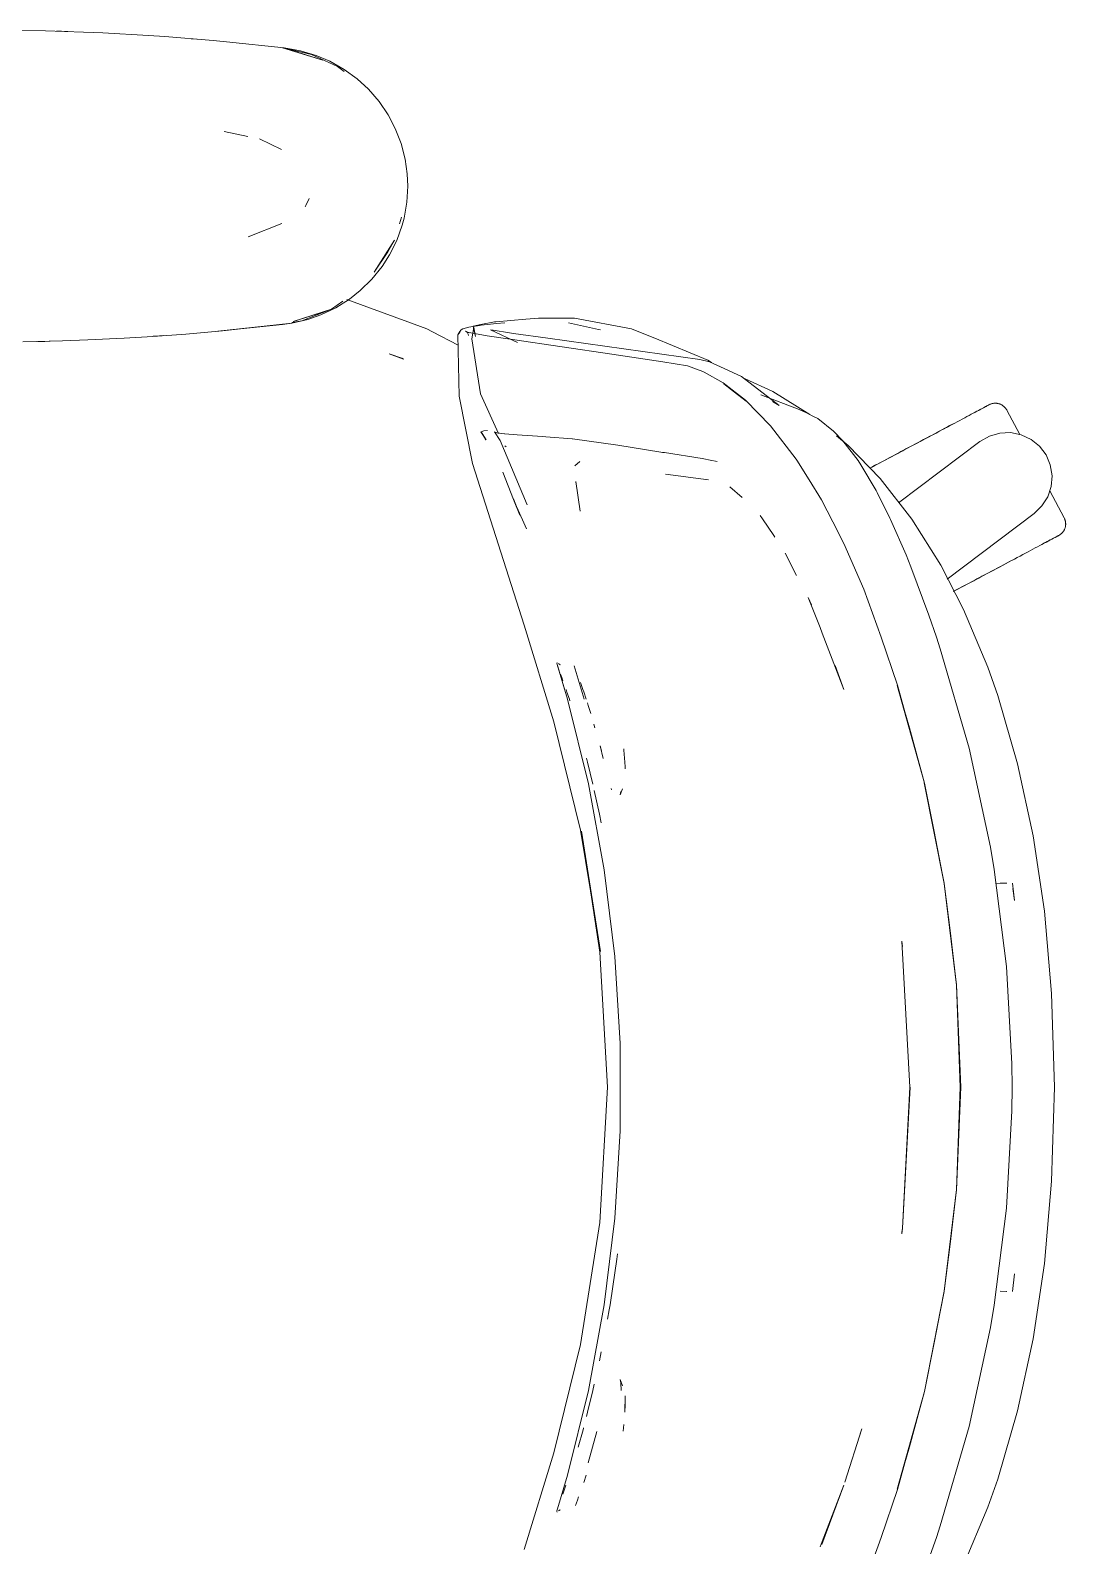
# Model space of a CAD drawing. Header units: millimetres. Extents: x 90978 to 295199, y -4084 to 97293.
# Drawn here: x 200074.1 to 200395.6, y 32614.6 to 33085.3 of the extents above; entities that cross this region are included whole.
import ezdxf

# ---------------------------------------------------------------- set-up
doc = ezdxf.new("R2010")
doc.units = ezdxf.units.MM
doc.header["$MEASUREMENT"] = 0
doc.layers.add('G-IMPT', color=8, linetype='CONTINUOUS', lineweight=9)
doc.layers.add('I-FURN', color=8, linetype='CONTINUOUS', lineweight=9)

msp = doc.modelspace()

# ---------------------------------------------------------------- linework, layer by layer
at = {"layer": 'G-IMPT'}
for p, q in [((200070.39, 33085.33), (200078.81, 33085.16)), ((200090.57, 33084.77), (200078.81, 33085.16)), ((200083.75, 33085.02), (200082.25, 33085.04)), ((200085.68, 33084.91), (200083.75, 33085.02)), ((200090.57, 33084.77), (200096.59, 33084.52)), ((200110.73, 33083.71), (200096.59, 33084.52)), ((200115.82, 33083.38), (200110.73, 33083.71)), ((200115.82, 33083.38), (200130.87, 33082.14)), ((200124, 33082.73), (200125.68, 33082.57)), ((200130.87, 33082.14), (200135, 33081.79)), ((200135, 33081.79), (200152.93, 33079.89)), ((200152.42, 33079.89), (200164.88, 33076.05)), ((200152.42, 33079.89), (200155.73, 33078.97)), ((200152.93, 33079.89), (200157.97, 33078.99)), ((200161.39, 33077.84), (200152.98, 33079.76)), ((200164.88, 33076.05), (200155.73, 33078.97)), ((200162.84, 33077.52), (200157.97, 33078.99)), ((200161.39, 33077.84), (200169.45, 33074.11)), ((200167.08, 33075.71), (200162.84, 33077.52)), ((200167.08, 33075.71), (200171.52, 33073.2)), ((200171.56, 33072.51), (200169.45, 33074.11)), ((200175.6, 33070.21), (200171.52, 33073.2)), ((200175.6, 33070.21), (200179.04, 33067.04)), ((200182.36, 33063.21), (200179.04, 33067.04)), ((200185.19, 33059.04), (200182.36, 33063.21)), ((200185.19, 33059.04), (200187.38, 33054.87)), ((200134.22, 33053.92), (200141.65, 33052.34)), ((200187.38, 33054.87), (200189.21, 33050.16)), ((200152.05, 33048.31), (200145.26, 33051.58)), ((200190.48, 33045.3), (200189.21, 33050.16)), ((200190.48, 33045.3), (200191.12, 33040.78)), ((200191.29, 33036.93), (200191.12, 33040.78)), ((200191.29, 33036.93), (200191, 33031.89)), ((200159.67, 33030.89), (200159.37, 33030.44)), ((200160.68, 33033.11), (200159.67, 33030.89)), ((200191, 33031.89), (200190.12, 33026.95)), ((200141.71, 33021.22), (200152.14, 33025.36)), ((200187.84, 33020.04), (200189.55, 33024.82)), ((200188.75, 33025.25), (200189.37, 33027.28)), ((200190.12, 33026.95), (200189.55, 33024.82)), ((200187.2, 33020.14), (200180.87, 33010.19)), ((200187.2, 33020.14), (200185.04, 33016.46)), ((200187.84, 33020.04), (200185.6, 33015.53)), ((200185.04, 33016.46), (200180.87, 33010.19)), ((200185.6, 33015.53), (200183.34, 33011.99)), ((200180.15, 33008.01), (200183.34, 33011.99)), ((200180.15, 33008.01), (200176.54, 33004.46)), ((200167.59, 32998.72), (200171.16, 33001.14)), ((200168.91, 32999.11), (200173.23, 33001.84)), ((200172.34, 33001.72), (200191.28, 32994.78)), ((200176.54, 33004.46), (200173.23, 33001.84)), ((200167.59, 32998.72), (200155.73, 32994.9)), ((200164.88, 32997.81), (200155.73, 32994.9)), ((200158.37, 32995.11), (200167.59, 32998.72)), ((200164.33, 32996.92), (200160.2, 32995.47)), ((200168.91, 32999.11), (200164.33, 32996.92)), ((200167.59, 32998.72), (200164.88, 32997.81)), ((200133.8, 32991.96), (200122.4, 32990.98)), ((200155.23, 32994.32), (200132.28, 32991.86)), ((200132.28, 32991.86), (200152.42, 32993.98)), ((200155.23, 32994.32), (200133.8, 32991.96)), ((200155.23, 32994.32), (200152.42, 32993.98)), ((200155.23, 32994.32), (200160.2, 32995.47)), ((200155.31, 32994.53), (200158.37, 32995.11)), ((200191.28, 32994.78), (200197.25, 32992.59)), ((200199.01, 32991.66), (200197.25, 32992.59)), ((200206.91, 32987.52), (200199.01, 32991.66)), ((200206.85, 32990.71), (200207.46, 32991.75)), ((200207.33, 32991.12), (200207.46, 32991.75)), ((200207.33, 32991.12), (200207.43, 32991.67)), ((200207.46, 32991.75), (200207.43, 32991.67)), ((200207.83, 32992.24), (200207.46, 32991.75)), ((200208.37, 32992.56), (200207.83, 32992.24)), ((200208.37, 32992.56), (200210.23, 32993.11)), ((200209.72, 32991.52), (200209.22, 32991.91)), ((200210.32, 32991.35), (200209.22, 32991.91)), ((200210.32, 32991.35), (200209.7, 32991.52)), ((200209.7, 32991.52), (200215.96, 32990.42)), ((200209.72, 32991.52), (200210.04, 32990.98)), ((200213.51, 32993.65), (200210.23, 32993.11)), ((200211.83, 32993.05), (200211.15, 32989.47)), ((200213.92, 32993.91), (200211.6, 32993.46)), ((200212.32, 32990.18), (200211.6, 32993.46)), ((200212.32, 32990.18), (200211.83, 32993.05)), ((200213.51, 32993.65), (200214.12, 32993.72)), ((200218.17, 32994.72), (200213.92, 32993.91)), ((200214.12, 32993.72), (200218.81, 32994.24)), ((200216.93, 32992.32), (200225.34, 32988.33)), ((200216.93, 32992.32), (200217.8, 32992.18)), ((200222.82, 32991.35), (200217.8, 32992.18)), ((200218.64, 32994.76), (200218.17, 32994.72)), ((200218.64, 32994.76), (200227.97, 32995.56)), ((200218.81, 32994.24), (200221.4, 32994.45)), ((200227.97, 32995.56), (200231.92, 32995.91)), ((200236.09, 32995.9), (200231.92, 32995.91)), ((200243.06, 32995.88), (200236.09, 32995.9)), ((200241.19, 32994.47), (200250.5, 32992.42)), ((200243.06, 32995.88), (200260.75, 32992.64)), ((200250.5, 32992.42), (200251.08, 32992.27)), ((200260.75, 32992.64), (200264.61, 32991.04)), ((200071.75, 32988.56), (200084.06, 32988.86)), ((200078.53, 32988.7), (200076.4, 32988.7)), ((200080.19, 32988.78), (200078.53, 32988.7)), ((200091.93, 32989.15), (200084.06, 32988.86)), ((200091.93, 32989.15), (200103.24, 32989.69)), ((200112.11, 32990.25), (200103.24, 32989.69)), ((200112.11, 32990.25), (200122.4, 32990.98)), ((200114.15, 32990.39), (200112.25, 32990.3)), ((200114.15, 32990.39), (200115.57, 32990.52)), ((200207.23, 32971.72), (200206.85, 32990.71)), ((200210.12, 32990.48), (200210.04, 32990.98)), ((200213.86, 32972.42), (200211.15, 32989.47)), ((200215.96, 32990.42), (200223.81, 32989.3)), ((200222.82, 32991.35), (200224.12, 32991.13)), ((200223.81, 32989.3), (200254.69, 32984.75)), ((200234.78, 32989.69), (200224.12, 32991.13)), ((200234.78, 32989.69), (200282, 32983.02)), ((200267.98, 32989.65), (200264.61, 32991.04)), ((200284.43, 32982.86), (200267.98, 32989.65)), ((200189.97, 32983.18), (200185.51, 32984.82)), ((200185.51, 32984.82), (200189.39, 32983.44)), ((200189.97, 32983.18), (200189.39, 32983.44)), ((200254.69, 32984.75), (200270.46, 32982.36)), ((200278.13, 32981.06), (200270.46, 32982.36)), ((200282, 32983.02), (200284.99, 32982.37)), ((200285.6, 32982.09), (200284.43, 32982.86)), ((200288.35, 32980.8), (200284.99, 32982.37)), ((200278.13, 32981.06), (200282.92, 32979.3)), ((200283.34, 32979.09), (200282.92, 32979.3)), ((200289.17, 32975.8), (200283.34, 32979.09)), ((200288.35, 32980.8), (200294.87, 32977.76)), ((200306.58, 32968.82), (200294.87, 32977.76)), ((200289.17, 32975.8), (200296.14, 32970.38)), ((200296.35, 32970.08), (200289.4, 32975.47)), ((200289.4, 32975.47), (200292.78, 32972.88)), ((200296.35, 32970.08), (200292.78, 32972.88)), ((200296.06, 32977.1), (200304.69, 32973.12)), ((200304.69, 32973.12), (200316.14, 32965.99)), ((200207.23, 32971.72), (200211.43, 32950.77)), ((200213.86, 32972.42), (200219.47, 32960.07)), ((200303.88, 32962.48), (200296.14, 32970.38)), ((200300.92, 32972.06), (200312.83, 32967.55)), ((200306.58, 32968.82), (200304.55, 32969.99)), ((200315.06, 32966.47), (200312.83, 32967.55)), ((200317.49, 32965.3), (200315.06, 32966.47)), ((200318.63, 32964.69), (200317.49, 32965.3)), ((200318.63, 32964.69), (200323.49, 32960.82)), ((200214, 32960.6), (200214.07, 32960.62)), ((200214, 32960.6), (200215.59, 32958.13)), ((200214.94, 32960.89), (200214.07, 32960.62)), ((200215.59, 32958.13), (200214.07, 32960.62)), ((200214.07, 32960.62), (200215.55, 32958.15)), ((200216.05, 32961.03), (200214.94, 32960.89)), ((200218.93, 32960.31), (200218.21, 32960.59)), ((200218.21, 32960.59), (200219.97, 32957.92)), ((200218.93, 32960.31), (200218.94, 32960.3)), ((200221.32, 32960), (200218.94, 32960.3)), ((200221.32, 32960), (200221.4, 32960)), ((200225.28, 32959.7), (200221.4, 32960)), ((200233.14, 32959.14), (200225.28, 32959.7)), ((200234.12, 32959.07), (200233.14, 32959.14)), ((200242.37, 32958.45), (200234.12, 32959.07)), ((200303.88, 32962.48), (200311.9, 32952.05)), ((200323.49, 32960.82), (200326.39, 32957.8)), ((200328.06, 32956.38), (200324.39, 32959.38)), ((200219.97, 32957.92), (200228.4, 32937.95)), ((200221.42, 32956.21), (200221.86, 32955.94)), ((200242.37, 32958.45), (200242.45, 32958.44)), ((200256.52, 32956.41), (200242.45, 32958.44)), ((200256.52, 32956.41), (200269.87, 32954.3)), ((200269.87, 32954.3), (200270.38, 32954.21)), ((200270.99, 32954.12), (200270.38, 32954.21)), ((200270.99, 32954.12), (200282.72, 32952.32)), ((200326.39, 32957.8), (200331.1, 32951.67)), ((200328.06, 32956.38), (200338.02, 32946.09)), ((200227.42, 32900.53), (200211.43, 32950.77)), ((200243.11, 32950.06), (200244.75, 32951.34)), ((200282.72, 32952.32), (200283.19, 32952.24)), ((200285.17, 32951.82), (200283.19, 32952.24)), ((200287.33, 32951.36), (200285.17, 32951.82)), ((200312.06, 32951.79), (200311.9, 32952.05)), ((200315.95, 32945.69), (200312.06, 32951.79)), ((200331.1, 32951.67), (200331.97, 32950.38)), ((200336.7, 32942.38), (200331.97, 32950.38)), ((200224.11, 32939.58), (200220.85, 32948.05)), ((200243.46, 32945.11), (200244.86, 32935.95)), ((200243.46, 32945.11), (200243.5, 32944.77)), ((200271.29, 32947.44), (200284.65, 32945.66)), ((200284.65, 32945.66), (200284.18, 32945.81)), ((200315.95, 32945.69), (200319.72, 32939.46)), ((200347.82, 32933.48), (200338.02, 32946.09)), ((200226.13, 32934.68), (200224.1, 32939.79)), ((200224.1, 32939.79), (200226.13, 32934.67)), ((200295.15, 32940.16), (200291.24, 32943.5)), ((200337.01, 32941.78), (200336.7, 32942.38)), ((200337.01, 32941.78), (200341.01, 32933.77)), ((200224.11, 32939.58), (200226.13, 32934.68)), ((200225.13, 32937.21), (200228.18, 32930.49)), ((200323.28, 32932.67), (200319.72, 32939.46)), ((200301.42, 32933.53), (200300.67, 32934.63)), ((200301.42, 32933.53), (200304.92, 32928.4)), ((200323.28, 32932.67), (200326.67, 32925.95)), ((200341.23, 32933.33), (200341.01, 32933.77)), ((200341.23, 32933.33), (200346, 32922.37)), ((200356.8, 32919.19), (200347.82, 32933.48)), ((200304.92, 32928.4), (200305.31, 32927.82)), ((200332.85, 32911.72), (200326.67, 32925.95)), ((200308.45, 32922.92), (200311.99, 32915.95)), ((200346, 32922.37), (200347.48, 32918.69)), ((200353.08, 32903.62), (200347.48, 32918.69)), ((200363.89, 32905.41), (200356.8, 32919.19)), ((200338.31, 32896.84), (200332.85, 32911.72)), ((200319.34, 32899.76), (200315.62, 32909.08)), ((200315.62, 32909.08), (200316.62, 32906.84)), ((200353.08, 32903.62), (200355.42, 32896.8)), ((200371.41, 32887.44), (200363.89, 32905.41)), ((200236.6, 32870.55), (200227.42, 32900.53)), ((200320.01, 32898.03), (200319.34, 32899.76)), ((200326.72, 32880.58), (200320.01, 32898.03)), ((200338.31, 32896.84), (200343.32, 32881.92)), ((200356.61, 32893.19), (200355.42, 32896.8)), ((200356.61, 32893.19), (200365.56, 32862.36)), ((200237.56, 32888.73), (200237.69, 32888.97)), ((200240.83, 32877.5), (200237.56, 32888.73)), ((200240.83, 32877.5), (200237.71, 32888.32)), ((200237.77, 32888.04), (200237.71, 32888.32)), ((200240.83, 32877.5), (200237.77, 32888.04)), ((200238.65, 32888.19), (200238.04, 32888.57)), ((200238.65, 32888.19), (200238.44, 32888.33)), ((200326.72, 32880.58), (200324, 32888.02)), ((200239.1, 32884.25), (200238.71, 32885.32)), ((200239.45, 32883.28), (200239.1, 32884.25)), ((200246.02, 32877.5), (200242.99, 32887.93)), ((200371.41, 32887.44), (200374.48, 32878.7)), ((200240.44, 32880.53), (200240.72, 32879.73)), ((200241.46, 32877.5), (200240.72, 32879.73)), ((200244.9, 32882.68), (200245.66, 32880.52)), ((200245.91, 32879.8), (200245.66, 32880.52)), ((200245.91, 32879.8), (200246.68, 32877.5)), ((200347.05, 32868.67), (200343.27, 32881.83)), ((200351.7, 32851.43), (200343.27, 32881.83)), ((200351.7, 32851.43), (200343.32, 32881.92)), ((200374.48, 32878.7), (200380.65, 32857.46)), ((200247.38, 32851.19), (200240.83, 32877.5)), ((200241.46, 32877.5), (200241.61, 32877.04)), ((200247.06, 32876.36), (200247.31, 32875.58)), ((200247.31, 32875.58), (200248.1, 32873.09)), ((200236.6, 32870.55), (200244.91, 32836.87)), ((200249.09, 32869.79), (200249.42, 32868.67)), ((200347.05, 32868.67), (200351.7, 32851.43)), ((200251, 32863), (200251.99, 32859.14)), ((200251, 32863), (200251.39, 32861.47)), ((200258.42, 32861.65), (200258.39, 32862.13)), ((200258.69, 32857.94), (200258.42, 32861.65)), ((200372.22, 32831.57), (200365.56, 32862.36)), ((200247.14, 32857.92), (200246.8, 32859.2)), ((200248.7, 32851.17), (200247.14, 32857.92)), ((200258.69, 32857.94), (200258.79, 32856.57)), ((200258.8, 32855.87), (200258.79, 32856.57)), ((200380.65, 32857.46), (200385.47, 32835.1)), ((200247.38, 32851.19), (200252.31, 32824.52)), ((200357.87, 32820.3), (200351.66, 32851.54)), ((200351.66, 32851.54), (200357.87, 32820.38)), ((200351.7, 32851.43), (200354.78, 32836.4)), ((200250.86, 32841.77), (200249.15, 32849.19)), ((200254.59, 32849.38), (200254.46, 32849.79)), ((200257.26, 32847.78), (200257.95, 32849.73)), ((200257.26, 32847.78), (200257.48, 32848.83)), ((200251.33, 32839.14), (200250.86, 32841.77)), ((200244.91, 32836.87), (200251.17, 32799.13)), ((200250.91, 32798.95), (200245.18, 32836.49)), ((200251.17, 32799.13), (200245.18, 32836.49)), ((200357.87, 32820.3), (200354.78, 32836.4)), ((200373.41, 32824.65), (200372.22, 32831.57)), ((200388.96, 32811.68), (200385.47, 32835.1)), ((200252.31, 32824.52), (200255.61, 32797.6)), ((200377.22, 32794.48), (200373.41, 32824.65)), ((200361.7, 32788.78), (200357.87, 32820.38)), ((200359.82, 32804.82), (200357.87, 32820.3)), ((200361.66, 32788.74), (200357.87, 32820.3)), ((200373.96, 32820.29), (200375.2, 32820.34)), ((200377.3, 32820.41), (200375.2, 32820.34)), ((200377.3, 32820.41), (200377.19, 32820.41)), ((200379.06, 32820.38), (200379.71, 32814.97)), ((200379.14, 32818.74), (200379.71, 32814.97)), ((200391.22, 32786.11), (200388.96, 32811.68)), ((200359.82, 32804.82), (200361.66, 32788.74)), ((200250.91, 32798.95), (200253.27, 32756.97)), ((200344.66, 32802.25), (200344.7, 32802)), ((200347.21, 32756.97), (200344.7, 32802.31)), ((200344.7, 32802.31), (200344.93, 32800.69)), ((200344.93, 32800.69), (200344.7, 32802)), ((200257.26, 32770.53), (200255.61, 32797.6)), ((200378.84, 32764.28), (200377.22, 32794.48)), ((200361.66, 32788.74), (200362.33, 32773.85)), ((200361.66, 32788.74), (200362.8, 32756.97)), ((200363.03, 32756.97), (200361.7, 32788.78)), ((200392.07, 32756.97), (200391.22, 32786.11)), ((200257.26, 32743.41), (200257.26, 32770.53)), ((200362.33, 32773.85), (200362.8, 32756.97)), ((200378.84, 32764.28), (200378.93, 32756.97)), ((200250.91, 32714.98), (200253.27, 32756.97)), ((200347.26, 32756.97), (200344.93, 32713.24)), ((200347.21, 32756.97), (200344.93, 32713.24)), ((200361.66, 32725.19), (200362.8, 32756.97)), ((200361.7, 32725.15), (200363.03, 32756.97)), ((200362.33, 32740.08), (200362.8, 32756.97)), ((200378.84, 32749.66), (200378.93, 32756.97)), ((200391.22, 32727.83), (200392.07, 32756.97)), ((200378.84, 32749.66), (200377.22, 32719.45)), ((200257.26, 32743.41), (200255.61, 32716.34)), ((200362.33, 32740.08), (200361.66, 32725.19)), ((200361.66, 32725.19), (200357.87, 32693.64)), ((200361.7, 32725.15), (200357.87, 32693.56)), ((200361.66, 32725.19), (200359.82, 32709.11)), ((200388.96, 32702.25), (200391.22, 32727.83)), ((200377.22, 32719.45), (200373.41, 32689.28)), ((200244.91, 32677.07), (200250.91, 32714.98)), ((200252.31, 32689.42), (200255.61, 32716.34)), ((200344.66, 32711.69), (200344.7, 32711.93)), ((200344.93, 32713.24), (200344.67, 32711.46)), ((200344.93, 32713.24), (200344.7, 32711.93)), ((200357.87, 32693.64), (200359.82, 32709.11)), ((200256.22, 32703.57), (200256.41, 32705.23)), ((200254.93, 32695.04), (200256.22, 32703.57)), ((200385.47, 32678.84), (200388.96, 32702.25)), ((200254.93, 32695.04), (200254.08, 32689.42)), ((200379.06, 32693.55), (200379.71, 32698.97)), ((200351.7, 32662.51), (200357.87, 32693.64)), ((200351.7, 32662.51), (200357.87, 32693.56)), ((200357.87, 32693.64), (200354.78, 32677.53)), ((200375.2, 32693.6), (200377.3, 32693.52)), ((200377.3, 32693.52), (200377.19, 32693.52)), ((200247.38, 32662.75), (200252.31, 32689.42)), ((200253.28, 32684.89), (200253.83, 32687.79)), ((200254.08, 32689.42), (200253.83, 32687.79)), ((200373.41, 32689.28), (200372.22, 32682.36)), ((200365.56, 32651.57), (200372.22, 32682.36)), ((200244.91, 32677.07), (200236.6, 32643.38)), ((200351.7, 32662.51), (200354.78, 32677.53)), ((200380.65, 32656.47), (200385.47, 32678.84)), ((200251.35, 32674.79), (200250.82, 32671.97)), ((200247.38, 32662.75), (200240.83, 32636.43)), ((200247.14, 32656.01), (200248.7, 32662.76)), ((200249.15, 32664.74), (200248.7, 32662.76)), ((200257.48, 32665.11), (200257.26, 32666.15)), ((200257.26, 32666.15), (200257.95, 32664.21)), ((200257.48, 32665.11), (200257.51, 32662.8)), ((200257.52, 32662.94), (200257.51, 32662.8)), ((200351.7, 32662.51), (200343.27, 32632.1)), ((200351.7, 32662.51), (200343.32, 32632.01)), ((200347.05, 32645.26), (200351.7, 32662.51)), ((200258.8, 32661.1), (200258.71, 32656.04)), ((200258.71, 32656.04), (200258.8, 32658.32)), ((200258.8, 32661.1), (200258.8, 32658.32)), ((200247.14, 32656.01), (200246.81, 32654.72)), ((200374.48, 32635.23), (200380.65, 32656.47)), ((200245.53, 32649.85), (200244.41, 32645.86)), ((200245.53, 32649.85), (200245.84, 32650.99)), ((200245.84, 32650.99), (200245.89, 32651.17)), ((200247.32, 32640.26), (200250.04, 32650)), ((200258.4, 32652.25), (200258.19, 32650.15)), ((200332.25, 32650.82), (200327, 32634.34)), ((200332.25, 32650.82), (200331.17, 32647.39)), ((200365.56, 32651.57), (200356.61, 32620.74)), ((200227.42, 32613.41), (200236.6, 32643.38)), ((200244.41, 32645.86), (200244.2, 32645.17)), ((200347.05, 32645.26), (200343.27, 32632.1)), ((200240.83, 32636.43), (200237.76, 32626)), ((200246.67, 32636.44), (200245.94, 32634.22)), ((200374.48, 32635.23), (200371.41, 32626.5)), ((200239.67, 32631.23), (200239.43, 32630.57)), ((200239.67, 32631.23), (200240.41, 32633.33)), ((200243.96, 32628.68), (200244.33, 32629.69)), ((200326.72, 32633.35), (200319.9, 32614.94)), ((200326.72, 32633.35), (200320.01, 32615.9)), ((200343.32, 32632.01), (200338.31, 32617.09)), ((200237.56, 32625.21), (200237.62, 32625.44)), ((200237.65, 32624.97), (200237.56, 32625.21)), ((200237.62, 32625.44), (200237.69, 32625.73)), ((200237.69, 32625.73), (200237.76, 32626)), ((200238.65, 32625.75), (200238.04, 32625.36)), ((200238.65, 32625.75), (200238.44, 32625.6)), ((200243.96, 32628.68), (200243.34, 32627.02)), ((200371.41, 32626.5), (200363.89, 32608.52)), ((200356.61, 32620.74), (200355.42, 32617.14)), ((200320.01, 32615.9), (200319.34, 32614.18)), ((200332.85, 32602.22), (200338.31, 32617.09)), ((200353.01, 32610.2), (200355.42, 32617.14))]:
    msp.add_line(p, q, dxfattribs=at)
at = {"layer": 'I-FURN'}
for p, q in [((200369.64, 32967.84), (200370.04, 32968.05)), ((200370.23, 32968.16), (200369.86, 32967.96)), ((200370.04, 32968.05), (200370.39, 32968.24)), ((200370.57, 32968.33), (200370.23, 32968.16)), ((200370.39, 32968.24), (200370.71, 32968.41)), ((200370.86, 32968.49), (200370.57, 32968.33)), ((200370.71, 32968.41), (200370.99, 32968.56)), ((200371.12, 32968.63), (200370.86, 32968.49)), ((200370.99, 32968.56), (200371.23, 32968.69)), ((200371.34, 32968.75), (200371.12, 32968.63)), ((200371.23, 32968.69), (200371.43, 32968.79)), ((200371.52, 32968.84), (200371.34, 32968.75)), ((200371.43, 32968.79), (200371.59, 32968.88)), ((200371.66, 32968.92), (200371.52, 32968.84)), ((200371.59, 32968.88), (200371.71, 32968.94)), ((200371.76, 32968.97), (200371.66, 32968.92)), ((200371.71, 32968.94), (200371.8, 32968.99)), ((200371.82, 32969), (200371.76, 32968.97)), ((200371.8, 32968.99), (200371.84, 32969.01)), ((200371.84, 32969.01), (200371.82, 32969)), ((200371.84, 32969.01), (200371.99, 32969.09)), ((200371.84, 32969.01), (200371.84, 32969.01)), ((200371.99, 32969.09), (200372.13, 32969.15)), ((200372.13, 32969.15), (200372.28, 32969.21)), ((200372.28, 32969.21), (200372.43, 32969.27)), ((200372.43, 32969.27), (200372.59, 32969.32)), ((200372.59, 32969.32), (200372.74, 32969.36)), ((200372.74, 32969.36), (200372.9, 32969.4)), ((200372.9, 32969.4), (200373.06, 32969.43)), ((200373.06, 32969.43), (200373.22, 32969.45)), ((200373.22, 32969.45), (200373.38, 32969.47)), ((200373.38, 32969.47), (200373.54, 32969.48)), ((200373.54, 32969.48), (200373.7, 32969.48)), ((200373.7, 32969.48), (200373.86, 32969.48)), ((200373.86, 32969.48), (200374.02, 32969.47)), ((200374.02, 32969.47), (200374.18, 32969.46)), ((200374.18, 32969.46), (200374.34, 32969.44)), ((200374.34, 32969.44), (200374.5, 32969.41)), ((200374.5, 32969.41), (200374.66, 32969.38)), ((200374.66, 32969.38), (200374.82, 32969.34)), ((200374.82, 32969.34), (200374.97, 32969.29)), ((200374.97, 32969.29), (200375.12, 32969.24)), ((200375.12, 32969.24), (200375.27, 32969.18)), ((200375.27, 32969.18), (200375.42, 32969.12)), ((200375.42, 32969.12), (200375.57, 32969.05)), ((200375.57, 32969.05), (200375.71, 32968.97)), ((200375.71, 32968.97), (200375.85, 32968.89)), ((200375.85, 32968.89), (200375.98, 32968.8)), ((200375.98, 32968.8), (200376.11, 32968.71)), ((200376.11, 32968.71), (200376.24, 32968.61)), ((200376.24, 32968.61), (200376.37, 32968.51)), ((200376.37, 32968.51), (200376.49, 32968.4)), ((200376.49, 32968.4), (200376.6, 32968.29)), ((200376.6, 32968.29), (200376.71, 32968.17)), ((200376.71, 32968.17), (200376.82, 32968.05)), ((200376.82, 32968.05), (200376.92, 32967.92)), ((200361.12, 32963.31), (200360.29, 32962.87)), ((200361.93, 32963.74), (200361.12, 32963.31)), ((200362.72, 32964.16), (200361.93, 32963.74)), ((200363.48, 32964.57), (200362.72, 32964.16)), ((200364.22, 32964.96), (200363.48, 32964.57)), ((200364.93, 32965.34), (200364.22, 32964.96)), ((200365.6, 32965.7), (200364.93, 32965.34)), ((200366.25, 32966.04), (200365.6, 32965.7)), ((200366.87, 32966.37), (200366.25, 32966.04)), ((200367.45, 32966.68), (200366.87, 32966.37)), ((200367.14, 32966.51), (200367.71, 32966.82)), ((200368, 32966.97), (200367.45, 32966.68)), ((200367.71, 32966.82), (200368.25, 32967.1)), ((200368.52, 32967.25), (200368, 32966.97)), ((200368.25, 32967.1), (200368.75, 32967.37)), ((200369, 32967.5), (200368.52, 32967.25)), ((200368.75, 32967.37), (200369.21, 32967.61)), ((200369.45, 32967.74), (200369, 32967.5)), ((200369.21, 32967.61), (200369.64, 32967.84)), ((200369.86, 32967.96), (200369.45, 32967.74)), ((200376.92, 32967.92), (200377.02, 32967.79)), ((200377.02, 32967.79), (200377.11, 32967.66)), ((200377.11, 32967.66), (200377.19, 32967.52)), ((200377.19, 32967.52), (200377.27, 32967.38)), ((200377.27, 32967.38), (200377.29, 32967.35)), ((200381.33, 32959.76), (200377.29, 32967.35)), ((200351.43, 32958.16), (200352.42, 32958.68)), ((200352.94, 32958.96), (200351.97, 32958.44)), ((200352.42, 32958.68), (200353.39, 32959.2)), ((200353.91, 32959.48), (200352.94, 32958.96)), ((200353.39, 32959.2), (200354.36, 32959.71)), ((200354.87, 32959.99), (200353.91, 32959.48)), ((200354.36, 32959.71), (200355.31, 32960.22)), ((200355.81, 32960.49), (200354.87, 32959.99)), ((200355.31, 32960.22), (200356.24, 32960.72)), ((200356.74, 32960.98), (200355.81, 32960.49)), ((200356.24, 32960.72), (200357.17, 32961.21)), ((200357.66, 32961.47), (200356.74, 32960.98)), ((200357.17, 32961.21), (200358.07, 32961.69)), ((200358.55, 32961.95), (200357.66, 32961.47)), ((200358.07, 32961.69), (200358.96, 32962.16)), ((200359.43, 32962.41), (200358.55, 32961.95)), ((200358.96, 32962.16), (200359.83, 32962.62)), ((200360.29, 32962.87), (200359.43, 32962.41)), ((200359.83, 32962.62), (200360.67, 32963.07)), ((200368.95, 32957.57), (200371.87, 32959.26)), ((200371.87, 32959.26), (200375.11, 32960.2)), ((200375.11, 32960.2), (200378.48, 32960.34)), ((200378.48, 32960.34), (200381.78, 32959.67)), ((200381.78, 32959.67), (200384.83, 32958.23)), ((200342.43, 32953.38), (200343.43, 32953.9)), ((200343.97, 32954.19), (200342.97, 32953.66)), ((200343.43, 32953.9), (200344.43, 32954.44)), ((200343.63, 32938.49), (200368.95, 32957.57)), ((200344.97, 32954.72), (200343.97, 32954.19)), ((200344.43, 32954.44), (200345.43, 32954.97)), ((200345.97, 32955.26), (200344.97, 32954.72)), ((200345.43, 32954.97), (200346.43, 32955.5)), ((200346.98, 32955.79), (200345.97, 32955.26)), ((200346.43, 32955.5), (200347.44, 32956.04)), ((200347.98, 32956.33), (200346.98, 32955.79)), ((200347.44, 32956.04), (200348.44, 32956.57)), ((200348.99, 32956.86), (200347.98, 32956.33)), ((200348.44, 32956.57), (200349.45, 32957.1)), ((200349.98, 32957.39), (200348.99, 32956.86)), ((200349.45, 32957.1), (200350.44, 32957.63)), ((200350.98, 32957.92), (200349.98, 32957.39)), ((200350.44, 32957.63), (200351.43, 32958.16)), ((200351.97, 32958.44), (200350.98, 32957.92)), ((200384.83, 32958.23), (200387.45, 32956.1)), ((200387.45, 32956.1), (200389.48, 32953.4)), ((200335.34, 32949.6), (200334.81, 32949.32)), ((200336.25, 32950.09), (200335.34, 32949.6)), ((200335.75, 32949.82), (200336.67, 32950.31)), ((200337.17, 32950.58), (200336.25, 32950.09)), ((200336.67, 32950.31), (200337.6, 32950.8)), ((200338.11, 32951.07), (200337.17, 32950.58)), ((200337.6, 32950.8), (200338.54, 32951.31)), ((200339.06, 32951.58), (200338.11, 32951.07)), ((200338.54, 32951.31), (200339.5, 32951.81)), ((200340.02, 32952.09), (200339.06, 32951.58)), ((200339.5, 32951.81), (200340.47, 32952.33)), ((200340.99, 32952.61), (200340.02, 32952.09)), ((200340.47, 32952.33), (200341.45, 32952.85)), ((200341.98, 32953.13), (200340.99, 32952.61)), ((200341.45, 32952.85), (200342.43, 32953.38)), ((200342.97, 32953.66), (200341.98, 32953.13)), ((200389.48, 32953.4), (200390.81, 32950.3)), ((200390.81, 32950.3), (200391.35, 32946.97)), ((200391.35, 32946.97), (200391.08, 32943.61)), ((200390.02, 32940.41), (200388.22, 32937.56)), ((200391.08, 32943.61), (200390.02, 32940.41)), ((200395.11, 32933.85), (200390.63, 32942.26)), ((200385.79, 32935.22), (200358.73, 32914.82)), ((200388.22, 32937.56), (200385.79, 32935.22)), ((200395.11, 32933.85), (200395.18, 32933.7)), ((200395.18, 32933.7), (200395.25, 32933.56)), ((200395.27, 32930.42), (200395.21, 32930.27)), ((200395.25, 32933.56), (200395.31, 32933.41)), ((200395.33, 32930.57), (200395.27, 32930.42)), ((200395.31, 32933.41), (200395.36, 32933.26)), ((200395.38, 32930.72), (200395.33, 32930.57)), ((200395.36, 32933.26), (200395.41, 32933.1)), ((200395.43, 32930.88), (200395.38, 32930.72)), ((200395.41, 32933.1), (200395.45, 32932.95)), ((200395.47, 32931.03), (200395.43, 32930.88)), ((200395.45, 32932.95), (200395.49, 32932.79)), ((200395.5, 32931.19), (200395.47, 32931.03)), ((200395.49, 32932.79), (200395.52, 32932.63)), ((200395.53, 32931.35), (200395.5, 32931.19)), ((200395.52, 32932.63), (200395.54, 32932.47)), ((200395.55, 32931.51), (200395.53, 32931.35)), ((200395.54, 32932.47), (200395.56, 32932.31)), ((200395.57, 32931.67), (200395.55, 32931.51)), ((200395.56, 32932.31), (200395.57, 32932.15)), ((200395.57, 32932.15), (200395.58, 32931.99)), ((200395.58, 32931.83), (200395.57, 32931.67)), ((200395.58, 32931.99), (200395.58, 32931.83)), ((200388.14, 32925.58), (200388.74, 32925.9)), ((200389.05, 32926.06), (200388.46, 32925.75)), ((200388.74, 32925.9), (200389.31, 32926.2)), ((200389.6, 32926.36), (200389.05, 32926.06)), ((200389.31, 32926.2), (200389.84, 32926.48)), ((200390.12, 32926.63), (200389.6, 32926.36)), ((200389.84, 32926.48), (200390.34, 32926.75)), ((200390.6, 32926.89), (200390.12, 32926.63)), ((200390.34, 32926.75), (200390.81, 32927)), ((200391.04, 32927.12), (200390.6, 32926.89)), ((200390.81, 32927), (200391.24, 32927.23)), ((200391.45, 32927.34), (200391.04, 32927.12)), ((200391.24, 32927.23), (200391.63, 32927.44)), ((200391.83, 32927.54), (200391.45, 32927.34)), ((200391.63, 32927.44), (200391.99, 32927.63)), ((200392.16, 32927.72), (200391.83, 32927.54)), ((200391.99, 32927.63), (200392.3, 32927.79)), ((200392.46, 32927.88), (200392.16, 32927.72)), ((200392.3, 32927.79), (200392.58, 32927.94)), ((200392.72, 32928.01), (200392.46, 32927.88)), ((200392.58, 32927.94), (200392.82, 32928.07)), ((200392.94, 32928.13), (200392.72, 32928.01)), ((200392.82, 32928.07), (200393.03, 32928.18)), ((200393.12, 32928.23), (200392.94, 32928.13)), ((200393.03, 32928.18), (200393.19, 32928.26)), ((200393.26, 32928.3), (200393.12, 32928.23)), ((200393.19, 32928.26), (200393.31, 32928.33)), ((200393.36, 32928.35), (200393.26, 32928.3)), ((200393.31, 32928.33), (200393.39, 32928.37)), ((200393.42, 32928.39), (200393.36, 32928.35)), ((200393.39, 32928.37), (200393.43, 32928.39)), ((200393.44, 32928.4), (200393.42, 32928.39)), ((200393.43, 32928.39), (200393.44, 32928.4)), ((200393.48, 32928.42), (200393.44, 32928.4)), ((200393.62, 32928.5), (200393.48, 32928.42)), ((200393.75, 32928.58), (200393.62, 32928.5)), ((200393.89, 32928.67), (200393.75, 32928.58)), ((200394.02, 32928.77), (200393.89, 32928.67)), ((200394.14, 32928.87), (200394.02, 32928.77)), ((200394.26, 32928.98), (200394.14, 32928.87)), ((200394.38, 32929.09), (200394.26, 32928.98)), ((200394.49, 32929.2), (200394.38, 32929.09)), ((200394.6, 32929.32), (200394.49, 32929.2)), ((200394.7, 32929.45), (200394.6, 32929.32)), ((200394.8, 32929.58), (200394.7, 32929.45)), ((200394.89, 32929.71), (200394.8, 32929.58)), ((200394.98, 32929.84), (200394.89, 32929.71)), ((200395.06, 32929.98), (200394.98, 32929.84)), ((200395.14, 32930.13), (200395.06, 32929.98)), ((200395.21, 32930.27), (200395.14, 32930.13)), ((200378.76, 32920.59), (200379.67, 32921.08)), ((200379.67, 32921.08), (200380.56, 32921.55)), ((200380.56, 32921.55), (200381.42, 32922.01)), ((200381.42, 32922.01), (200382.27, 32922.46)), ((200382.27, 32922.46), (200383.09, 32922.9)), ((200383.09, 32922.9), (200383.9, 32923.32)), ((200383.9, 32923.32), (200384.67, 32923.74)), ((200384.67, 32923.74), (200385.42, 32924.13)), ((200385.42, 32924.13), (200386.14, 32924.52)), ((200386.14, 32924.52), (200386.84, 32924.89)), ((200386.84, 32924.89), (200387.5, 32925.24)), ((200387.5, 32925.24), (200388.14, 32925.58)), ((200370.58, 32916.24), (200369.58, 32915.71)), ((200370.04, 32915.96), (200371.04, 32916.49)), ((200371.58, 32916.77), (200370.58, 32916.24)), ((200371.04, 32916.49), (200372.04, 32917.02)), ((200372.57, 32917.3), (200371.58, 32916.77)), ((200372.04, 32917.02), (200373.03, 32917.55)), ((200373.56, 32917.83), (200372.57, 32917.3)), ((200373.03, 32917.55), (200374.01, 32918.07)), ((200374.54, 32918.35), (200373.56, 32917.83)), ((200374.01, 32918.07), (200374.99, 32918.59)), ((200375.51, 32918.86), (200374.54, 32918.35)), ((200374.99, 32918.59), (200375.95, 32919.1)), ((200376.47, 32919.37), (200375.51, 32918.86)), ((200375.95, 32919.1), (200376.9, 32919.6)), ((200377.41, 32919.87), (200376.47, 32919.37)), ((200376.9, 32919.6), (200377.84, 32920.1)), ((200378.34, 32920.37), (200377.41, 32919.87)), ((200377.84, 32920.1), (200378.76, 32920.59)), ((200379.25, 32920.85), (200378.34, 32920.37)), ((200361.62, 32911.48), (200360.65, 32910.96)), ((200361.09, 32911.2), (200362.06, 32911.71)), ((200362.59, 32911.99), (200361.62, 32911.48)), ((200362.06, 32911.71), (200363.04, 32912.23)), ((200363.57, 32912.52), (200362.59, 32911.99)), ((200363.04, 32912.23), (200364.03, 32912.76)), ((200364.56, 32913.04), (200363.57, 32912.52)), ((200364.03, 32912.76), (200365.02, 32913.29)), ((200365.56, 32913.57), (200364.56, 32913.04)), ((200365.02, 32913.29), (200366.02, 32913.82)), ((200366.56, 32914.11), (200365.56, 32913.57)), ((200366.02, 32913.82), (200367.03, 32914.35)), ((200367.57, 32914.64), (200366.56, 32914.11)), ((200367.03, 32914.35), (200368.03, 32914.89)), ((200368.57, 32915.18), (200367.57, 32914.64)), ((200368.03, 32914.89), (200369.04, 32915.42)), ((200369.58, 32915.71), (200368.57, 32915.18)), ((200369.04, 32915.42), (200370.04, 32915.96))]:
    msp.add_line(p, q, dxfattribs=at)

doc.saveas('drawing.dxf')
